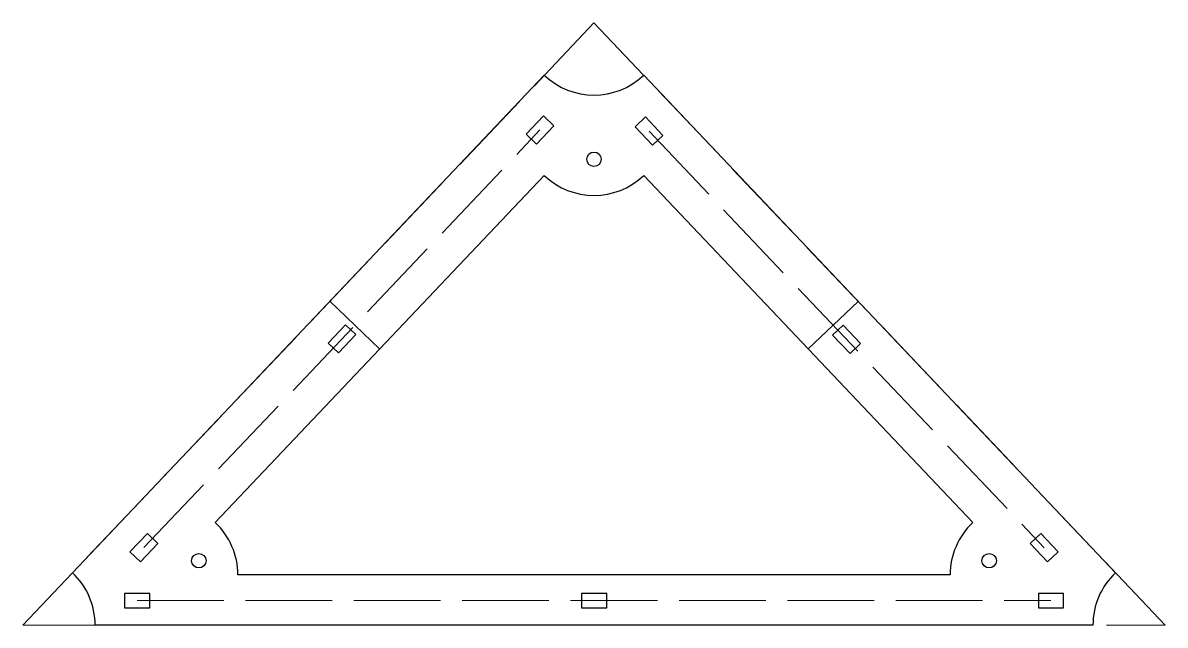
# Model space of a CAD drawing. Header units: millimetres. Extents: x 0 to 158, y 0 to 83.
import ezdxf

# ---------------------------------------------------------------- set-up
doc = ezdxf.new("R2010")
doc.units = ezdxf.units.MM
doc.linetypes.add('ACAD_ISO02W100', pattern=[15, 12, -3])
doc.layers.add('1', color=1, linetype='ACAD_ISO02W100', lineweight=0)

# ---------------------------------------------------------------- blocks, each defined once
blk = doc.blocks.new('ForoFascette')
blk.add_lwpolyline([(0, 0), (3.5, 0), (3.5, 2), (0, 2)], close=True)
blk = doc.blocks.new('*U11')
blk.add_blockref('ForoFascette', (-1.75, -1))
blk = doc.blocks.new('*U12')
at = {"color": 0, "linetype": 'ByBlock', "lineweight": -2, "transparency": 16777216}
for p in [(15.82, 3.4), (79.06, 3.4), (142.3, 3.4)]:
    blk.add_blockref('*U11', p, dxfattribs=at)
blk = doc.blocks.new('*U13')
blk.add_blockref('ForoFascette', (-1.75, -1))
blk = doc.blocks.new('*U14')
at = {"color": 0, "linetype": 'ByBlock', "lineweight": -2, "transparency": 16777216}
for p, rotation in [((71.57, 68.54), 46.52357729602974), ((44.17, 39.63), 46.52357729602974), ((16.76, 10.73), 46.52357729602975)]:
    blk.add_blockref('*U13', p, dxfattribs=dict(at, rotation=rotation))
blk = doc.blocks.new('*U15')
blk.add_blockref('ForoFascette', (-1.75, -1))
blk = doc.blocks.new('*U16')
at = {"color": 0, "linetype": 'ByBlock', "lineweight": -2, "transparency": 16777216, "rotation": 133.4764227039705}
for p in [(86.67, 68.38), (114.01, 39.55), (141.35, 10.72)]:
    blk.add_blockref('*U15', p, dxfattribs=at)

msp = doc.modelspace()

# ---------------------------------------------------------------- linework, layer by layer
for p, q in [((6.88, 7.26), (72.17, 76.11)), ((85.93, 76.11), (151.22, 7.26)), ((26.64, 14.2), (72.17, 62.22)), ((85.93, 62.22), (131.46, 14.2)), ((128.34, 6.95), (29.76, 6.95)), ((148.1, 0.02), (10, 0))]:
    msp.add_line(p, q)
for centre in [(79.05, 64.48), (24.36, 8.92), (133.74, 8.92)]:
    msp.add_circle(centre, 1)
for centre, start, end in [((79.05, 83.37), 226.5236, 313.4764), ((79.05, 69.48), 226.5236, 313.4764), ((19.76, 6.95), 0, 46.5236), ((138.34, 6.95), 133.4764, 180), ((0, 0), 0, 46.5236), ((158.1, 0), 133.4764, 179.9118)]:
    msp.add_arc(centre, 10, start, end)
at = {"layer": '1'}
for p, q in [((16.76, 10.73), (71.57, 68.54)), ((86.67, 68.38), (141.35, 10.72)), ((49.41, 38.21), (42.51, 44.83)), ((108.67, 38.24), (115.61, 44.82)), ((15.82, 3.4), (142.3, 3.4))]:
    msp.add_line(p, q, dxfattribs=at)
msp.add_lwpolyline([(158.1, 0), (79.05, 83.37), (0, 0)], close=True, dxfattribs=at)

# ---------------------------------------------------------------- block references
for name in ['*U14', '*U16', '*U12']:
    msp.add_blockref(name, (0, 0))

doc.saveas('drawing.dxf')
